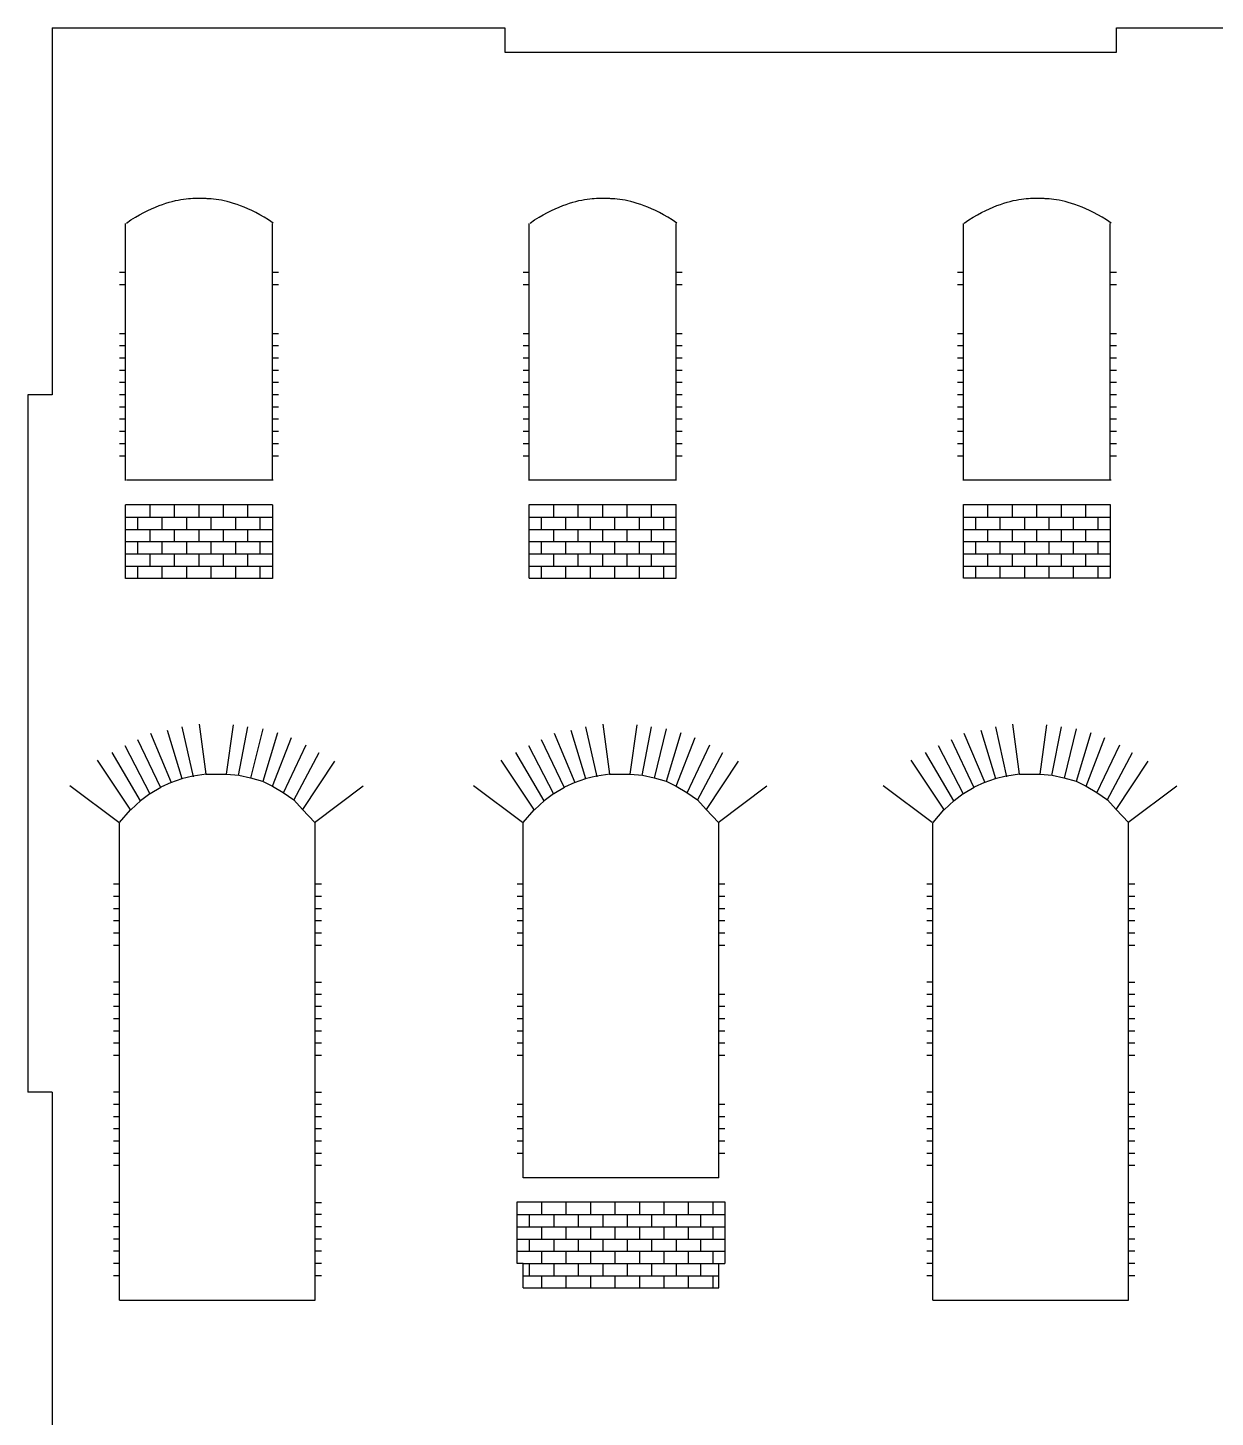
# Model space of a CAD drawing. Extents: x 8 to 500, y 6 to 292.
# Drawn here: x 8 to 105.1, y 176.4 to 290 of the extents above; entities that cross this region are included whole.
import ezdxf

# ---------------------------------------------------------------- set-up
doc = ezdxf.new("R2010")
doc.units = 0
doc.header["$MEASUREMENT"] = 0
doc.layers.add('OHNE_NAMEN', color=5, linetype='CONTINUOUS')

msp = doc.modelspace()

# ---------------------------------------------------------------- linework, layer by layer
at = {"layer": 'OHNE_NAMEN', "color": 5, "linetype": 'CONTINUOUS'}
for p, q in [((9.9999, 290.0002), (46.9999, 290.0002)), ((9.9999, 289.9999), (9.9999, 260)), ((46.9999, 290.0002), (46.9999, 288)), ((97.0001, 288), (97.0001, 290.0002)), ((97.0001, 289.9999), (147, 289.9999)), ((46.9999, 288), (97.0001, 288)), ((9.9999, 260), (8, 260)), ((8, 260), (8, 203)), ((9.9999, 203), (8, 203)), ((9.9999, 203), (9.9999, 173.0001))]:
    msp.add_line(p, q, dxfattribs=at)
at = {"layer": 'OHNE_NAMEN', "color": 1, "linetype": 'CONTINUOUS'}
for p, q in [((22.582, 276.0514), (21.5822, 276.0592)), ((55.5823, 276.0514), (54.5825, 276.0592)), ((91.0819, 276.0514), (90.0822, 276.0592)), ((15.9999, 252.9995), (15.9992, 274)), ((28, 252.9995), (27.9996, 274)), ((49.0001, 252.9995), (48.9994, 274)), ((61.0002, 252.9995), (60.9999, 274)), ((84.5002, 252.9995), (84.4995, 274)), ((96.5002, 252.9995), (96.4995, 274)), ((15.9999, 269.9995), (15.4996, 269.9995)), ((28.4999, 269.9995), (27.9996, 269.9995)), ((49.0001, 269.9995), (48.4999, 269.9995)), ((61.5001, 269.9995), (60.9999, 269.9995)), ((84.5002, 269.9995), (83.9996, 269.9995)), ((97.0001, 269.9995), (96.4995, 269.9995)), ((15.9999, 268.9998), (15.4996, 268.9998)), ((28.4999, 268.9998), (27.9996, 268.9998)), ((49.0001, 268.9998), (48.4999, 268.9998)), ((61.5001, 268.9998), (60.9999, 268.9998)), ((84.5002, 268.9998), (83.9996, 268.9998)), ((97.0001, 268.9998), (96.4995, 268.9998)), ((15.9999, 264.9996), (15.4996, 264.9996)), ((28.4999, 264.9996), (27.9996, 264.9996)), ((49.0001, 264.9996), (48.4999, 264.9996)), ((61.5001, 264.9996), (60.9999, 264.9996)), ((84.5002, 264.9996), (83.9996, 264.9996)), ((97.0001, 264.9996), (96.4995, 264.9996)), ((15.9999, 263.9995), (15.4996, 263.9995)), ((28.4999, 263.9995), (27.9996, 263.9995)), ((49.0001, 263.9995), (48.4999, 263.9995)), ((61.5001, 263.9995), (60.9999, 263.9995)), ((84.5002, 263.9995), (83.9996, 263.9995)), ((97.0001, 263.9995), (96.4995, 263.9995)), ((15.9999, 262.9997), (15.4996, 262.9997)), ((28.4999, 262.9997), (27.9996, 262.9997)), ((49.0001, 262.9997), (48.4999, 262.9997)), ((61.5001, 262.9997), (60.9999, 262.9997)), ((84.5002, 262.9997), (83.9996, 262.9997)), ((97.0001, 262.9997), (96.4995, 262.9997)), ((15.9999, 261.9996), (15.4996, 261.9996)), ((28.4999, 261.9996), (27.9996, 261.9996)), ((49.0001, 261.9996), (48.4999, 261.9996)), ((61.5001, 261.9996), (60.9999, 261.9996)), ((84.5002, 261.9996), (83.9996, 261.9996)), ((97.0001, 261.9996), (96.4995, 261.9996)), ((15.9999, 260.9995), (15.4996, 260.9995)), ((28.4999, 260.9995), (27.9996, 260.9995)), ((49.0001, 260.9995), (48.4999, 260.9995)), ((61.5001, 260.9995), (60.9999, 260.9995)), ((84.5002, 260.9995), (83.9996, 260.9995)), ((97.0001, 260.9995), (96.4995, 260.9995)), ((15.9999, 259.9997), (15.4996, 259.9997)), ((15.9999, 258.9996), (15.4996, 258.9996)), ((28.4999, 259.9997), (28, 259.9997)), ((28.4999, 258.9996), (28, 258.9996)), ((49.0001, 259.9997), (48.4999, 259.9997)), ((49.0001, 258.9996), (48.4999, 258.9996)), ((61.5001, 259.9997), (61.0002, 259.9997)), ((61.5001, 258.9996), (61.0002, 258.9996)), ((84.5002, 259.9997), (83.9996, 259.9997)), ((84.5002, 258.9996), (83.9996, 258.9996)), ((97.0001, 259.9997), (96.5002, 259.9997)), ((97.0001, 258.9996), (96.5002, 258.9996)), ((15.9999, 257.9994), (15.4996, 257.9994)), ((28.4999, 257.9994), (28, 257.9994)), ((49.0001, 257.9994), (48.4999, 257.9994)), ((61.5001, 257.9994), (61.0002, 257.9994)), ((84.5002, 257.9994), (83.9996, 257.9994)), ((97.0001, 257.9994), (96.5002, 257.9994)), ((15.9999, 256.9997), (15.4996, 256.9997)), ((28.4999, 256.9997), (28, 256.9997)), ((49.0001, 256.9997), (48.4999, 256.9997)), ((61.5001, 256.9997), (61.0002, 256.9997)), ((84.5002, 256.9997), (83.9996, 256.9997)), ((97.0001, 256.9997), (96.5002, 256.9997)), ((15.9999, 255.9995), (15.4996, 255.9995)), ((28.4999, 255.9995), (28, 255.9995)), ((49.0001, 255.9995), (48.4999, 255.9995)), ((61.5001, 255.9995), (61.0002, 255.9995)), ((84.5002, 255.9995), (83.9996, 255.9995)), ((97.0001, 255.9995), (96.5002, 255.9995)), ((15.9999, 254.9994), (15.4996, 254.9994)), ((28.4999, 254.9994), (28, 254.9994)), ((49.0001, 254.9994), (48.4999, 254.9994)), ((61.5001, 254.9994), (61.0002, 254.9994)), ((84.5002, 254.9994), (83.9996, 254.9994)), ((97.0001, 254.9994), (96.5002, 254.9994)), ((16.0616, 253.0404), (28.0614, 253.0404)), ((48.9885, 253.0404), (60.9886, 253.0404)), ((84.5615, 253.0404), (96.5616, 253.0404)), ((19.7185, 228.3277), (18.8715, 227.928)), ((20.5881, 228.6099), (19.6709, 228.2924)), ((21.4937, 228.8215), (20.5765, 228.6099)), ((22.5873, 229.0096), (21.5293, 228.8215)), ((22.564, 228.9863), (24.257, 229.0096)), ((24.257, 229.0096), (25.2451, 228.9157)), ((25.2451, 228.9157), (26.2096, 228.704)), ((26.2096, 228.704), (27.1974, 228.4218)), ((27.1974, 228.4218), (28.0201, 228.0218)), ((52.7184, 228.3277), (51.8721, 227.928)), ((53.5884, 228.6099), (52.6711, 228.2924)), ((54.4939, 228.8215), (53.5767, 228.6099)), ((55.5875, 229.0096), (54.5292, 228.8215)), ((55.5639, 228.9863), (57.2572, 229.0096)), ((57.2572, 229.0096), (58.245, 228.9157)), ((58.245, 228.9157), (59.2095, 228.704)), ((59.2095, 228.704), (60.1973, 228.4218)), ((60.1973, 228.4218), (61.0203, 228.0218)), ((86.2185, 228.3277), (85.3715, 227.928)), ((87.0881, 228.6099), (86.1709, 228.2924)), ((87.9937, 228.8215), (87.0765, 228.6099)), ((89.0873, 229.0096), (88.0293, 228.8215)), ((89.064, 228.9863), (90.757, 229.0096)), ((90.757, 229.0096), (91.7452, 228.9157)), ((91.7452, 228.9157), (92.7096, 228.704)), ((92.7096, 228.704), (93.6974, 228.4218)), ((93.6974, 228.4218), (94.5201, 228.0218)), ((17.2251, 226.846), (17.9779, 227.4104)), ((18.0012, 227.4104), (18.8715, 227.928)), ((28.0201, 228.0218), (28.8904, 227.5046)), ((28.8904, 227.5046), (29.7607, 226.8929)), ((50.2253, 226.846), (50.9778, 227.4104)), ((51.0014, 227.4104), (51.8721, 227.928)), ((61.0203, 228.0218), (61.8906, 227.5046)), ((61.8906, 227.5046), (62.7606, 226.8929)), ((83.7251, 226.846), (84.4779, 227.4104)), ((84.5012, 227.4104), (85.3715, 227.928)), ((94.5201, 228.0218), (95.3904, 227.5046)), ((95.3904, 227.5046), (96.2607, 226.8929)), ((15.5081, 225.0352), (16.4024, 226.0935)), ((16.4257, 226.0935), (17.2487, 226.846)), ((29.7607, 226.8929), (30.4659, 226.1168)), ((30.4659, 226.1168), (31.4773, 225.0585)), ((48.5084, 225.0352), (49.4026, 226.0935)), ((49.4256, 226.0935), (50.249, 226.846)), ((62.7606, 226.8929), (63.4661, 226.1168)), ((63.4661, 226.1168), (64.4775, 225.0585)), ((82.0081, 225.0352), (82.9024, 226.0935)), ((82.9257, 226.0935), (83.7487, 226.846)), ((96.2607, 226.8929), (96.9659, 226.1168)), ((96.9659, 226.1168), (97.9773, 225.0585)), ((15.4996, 185.9996), (15.4993, 225.0299)), ((31.4999, 185.9996), (31.4988, 225.0299)), ((48.4999, 195.9998), (48.4992, 225.0299)), ((64.4998, 195.9998), (64.4991, 225.0299)), ((81.9997, 185.9996), (81.9993, 225.0299)), ((97.9999, 185.9996), (97.9988, 225.0299)), ((15.4996, 219.9996), (14.9998, 219.9996)), ((31.9998, 219.9996), (31.4999, 219.9996)), ((48.4999, 219.9996), (47.9996, 219.9996)), ((64.9997, 219.9996), (64.4998, 219.9996)), ((81.9997, 219.9996), (81.4998, 219.9996)), ((98.4998, 219.9996), (97.9999, 219.9996)), ((15.4996, 218.9995), (14.9998, 218.9995)), ((31.9998, 218.9995), (31.4999, 218.9995)), ((48.4999, 218.9995), (47.9996, 218.9995)), ((64.9997, 218.9995), (64.4998, 218.9995)), ((81.9997, 218.9995), (81.4998, 218.9995)), ((98.4998, 218.9995), (97.9999, 218.9995)), ((15.4996, 217.9997), (14.9998, 217.9997)), ((15.4996, 216.9996), (14.9998, 216.9996)), ((31.9998, 217.9997), (31.4999, 217.9997)), ((31.9998, 216.9996), (31.4999, 216.9996)), ((48.4999, 217.9997), (47.9996, 217.9997)), ((48.4999, 216.9996), (47.9996, 216.9996)), ((64.9997, 217.9997), (64.4998, 217.9997)), ((64.9997, 216.9996), (64.4998, 216.9996)), ((81.9997, 217.9997), (81.4998, 217.9997)), ((81.9997, 216.9996), (81.4998, 216.9996)), ((98.4998, 217.9997), (97.9999, 217.9997)), ((98.4998, 216.9996), (97.9999, 216.9996)), ((15.4996, 215.9995), (14.9998, 215.9995)), ((31.9998, 215.9995), (31.4999, 215.9995)), ((48.4999, 215.9995), (47.9996, 215.9995)), ((64.9997, 215.9995), (64.4998, 215.9995)), ((81.9997, 215.9995), (81.4998, 215.9995)), ((98.4998, 215.9995), (97.9999, 215.9995)), ((15.4996, 214.9997), (14.9998, 214.9997)), ((31.9998, 214.9997), (31.4999, 214.9997)), ((48.4999, 214.9997), (47.9996, 214.9997)), ((64.9997, 214.9997), (64.4998, 214.9997)), ((81.9997, 214.9997), (81.4998, 214.9997)), ((98.4998, 214.9997), (97.9999, 214.9997)), ((15.4996, 212), (14.9994, 212)), ((31.4995, 212), (31.9994, 212)), ((81.9997, 212), (81.4994, 212)), ((97.9996, 212), (98.4994, 212)), ((15.4996, 210.9996), (14.9998, 210.9996)), ((31.9998, 210.9996), (31.4999, 210.9996)), ((48.4999, 210.9996), (47.9996, 210.9996)), ((64.9997, 210.9996), (64.4998, 210.9996)), ((81.9997, 210.9996), (81.4998, 210.9996)), ((98.4998, 210.9996), (97.9999, 210.9996)), ((15.4996, 209.9994), (14.9998, 209.9994)), ((15.4996, 208.9997), (14.9998, 208.9997)), ((31.9998, 209.9994), (31.4999, 209.9994)), ((31.9998, 208.9997), (31.4999, 208.9997)), ((48.4999, 209.9994), (47.9996, 209.9994)), ((48.4999, 208.9997), (47.9996, 208.9997)), ((64.9997, 209.9994), (64.4998, 209.9994)), ((64.9997, 208.9997), (64.4998, 208.9997)), ((81.9997, 209.9994), (81.4998, 209.9994)), ((81.9997, 208.9997), (81.4998, 208.9997)), ((98.4998, 209.9994), (97.9999, 209.9994)), ((98.4998, 208.9997), (97.9999, 208.9997)), ((15.4996, 207.9995), (14.9998, 207.9995)), ((31.9998, 207.9995), (31.4999, 207.9995)), ((48.4999, 207.9995), (47.9996, 207.9995)), ((64.9997, 207.9995), (64.4998, 207.9995)), ((81.9997, 207.9995), (81.4998, 207.9995)), ((98.4998, 207.9995), (97.9999, 207.9995)), ((15.4996, 206.9994), (14.9998, 206.9994)), ((31.9998, 206.9994), (31.4999, 206.9994)), ((48.4999, 206.9994), (47.9996, 206.9994)), ((64.9997, 206.9994), (64.4998, 206.9994)), ((81.9997, 206.9994), (81.4998, 206.9994)), ((98.4998, 206.9994), (97.9999, 206.9994)), ((15.4996, 205.9996), (14.9998, 205.9996)), ((31.9998, 205.9996), (31.4999, 205.9996)), ((48.4999, 205.9996), (47.9996, 205.9996)), ((64.9997, 205.9996), (64.4998, 205.9996)), ((81.9997, 205.9996), (81.4998, 205.9996)), ((98.4998, 205.9996), (97.9999, 205.9996)), ((15.4996, 203), (14.9994, 203)), ((31.4995, 203), (31.9994, 203)), ((81.9997, 203), (81.4994, 203)), ((97.9996, 203), (98.4994, 203)), ((15.4996, 201.9995), (14.9998, 201.9995)), ((31.9998, 201.9995), (31.4999, 201.9995)), ((48.4999, 201.9995), (47.9996, 201.9995)), ((64.9997, 201.9995), (64.4998, 201.9995)), ((81.9997, 201.9995), (81.4998, 201.9995)), ((98.4998, 201.9995), (97.9999, 201.9995)), ((15.4996, 200.9997), (14.9998, 200.9997)), ((15.4996, 199.9996), (14.9998, 199.9996)), ((31.9998, 200.9997), (31.4999, 200.9997)), ((31.9998, 199.9996), (31.4999, 199.9996)), ((48.4999, 200.9997), (47.9996, 200.9997)), ((48.4999, 199.9996), (47.9996, 199.9996)), ((64.9997, 200.9997), (64.4998, 200.9997)), ((64.9997, 199.9996), (64.4998, 199.9996)), ((81.9997, 200.9997), (81.4998, 200.9997)), ((81.9997, 199.9996), (81.4998, 199.9996)), ((98.4998, 200.9997), (97.9999, 200.9997)), ((98.4998, 199.9996), (97.9999, 199.9996)), ((15.4996, 198.9995), (14.9998, 198.9995)), ((31.9998, 198.9995), (31.4999, 198.9995)), ((48.4999, 198.9995), (47.9996, 198.9995)), ((64.9997, 198.9995), (64.4998, 198.9995)), ((81.9997, 198.9995), (81.4998, 198.9995)), ((98.4998, 198.9995), (97.9999, 198.9995)), ((15.4996, 197.9997), (14.9998, 197.9997)), ((31.9998, 197.9997), (31.4999, 197.9997)), ((48.4999, 197.9997), (47.9996, 197.9997)), ((64.9997, 197.9997), (64.4998, 197.9997)), ((81.9997, 197.9997), (81.4998, 197.9997)), ((98.4998, 197.9997), (97.9999, 197.9997)), ((15.4996, 196.9996), (14.9998, 196.9996)), ((31.9998, 196.9996), (31.4999, 196.9996)), ((81.9997, 196.9996), (81.4998, 196.9996)), ((98.4998, 196.9996), (97.9999, 196.9996)), ((48.4988, 196.0294), (64.4987, 196.0294)), ((15.4996, 193.9999), (14.9994, 193.9999)), ((31.4995, 193.9999), (31.9994, 193.9999)), ((81.9997, 193.9999), (81.4994, 193.9999)), ((97.9996, 193.9999), (98.4994, 193.9999)), ((15.4996, 192.9998), (14.9998, 192.9998)), ((15.4996, 191.9996), (14.9998, 191.9996)), ((31.9998, 192.9998), (31.4999, 192.9998)), ((31.9998, 191.9996), (31.4999, 191.9996)), ((81.9997, 192.9998), (81.4998, 192.9998)), ((81.9997, 191.9996), (81.4998, 191.9996)), ((98.4998, 192.9998), (97.9999, 192.9998)), ((98.4998, 191.9996), (97.9999, 191.9996)), ((15.4996, 190.9995), (14.9998, 190.9995)), ((31.9998, 190.9995), (31.4999, 190.9995)), ((81.9997, 190.9995), (81.4998, 190.9995)), ((98.4998, 190.9995), (97.9999, 190.9995)), ((15.4996, 189.9997), (14.9998, 189.9997)), ((31.9998, 189.9997), (31.4999, 189.9997)), ((81.9997, 189.9997), (81.4998, 189.9997)), ((98.4998, 189.9997), (97.9999, 189.9997)), ((15.4996, 188.9996), (14.9998, 188.9996)), ((31.9998, 188.9996), (31.4999, 188.9996)), ((81.9997, 188.9996), (81.4998, 188.9996)), ((98.4998, 188.9996), (97.9999, 188.9996)), ((15.4996, 187.9995), (14.9998, 187.9995)), ((31.9998, 187.9995), (31.4999, 187.9995)), ((81.9997, 187.9995), (81.4998, 187.9995)), ((98.4998, 187.9995), (97.9999, 187.9995)), ((15.5, 185.9996), (31.4999, 185.9996)), ((82, 185.9996), (97.9999, 185.9996))]:
    msp.add_line(p, q, dxfattribs=at)
at = {"layer": 'OHNE_NAMEN', "color": 7, "linetype": 'CONTINUOUS'}
for p, q in [((28, 250.9996), (15.9999, 250.9996)), ((15.9999, 244.9996), (15.9999, 250.9996)), ((17.9998, 249.9995), (17.9998, 250.9996)), ((20, 249.9995), (20, 250.9996)), ((21.9999, 249.9995), (21.9999, 250.9996)), ((23.9998, 249.9995), (23.9998, 250.9996)), ((26.0001, 249.9995), (26.0001, 250.9996)), ((28, 250.9996), (28, 244.9996)), ((48.9994, 245.0296), (48.9994, 251.0296)), ((48.9994, 251.0296), (60.9995, 251.0296)), ((51, 249.9995), (51, 250.9996)), ((52.9999, 249.9995), (52.9999, 250.9996)), ((54.9998, 249.9995), (54.9998, 250.9996)), ((57.0001, 249.9995), (57.0001, 250.9996)), ((59, 249.9995), (59, 250.9996)), ((60.9995, 245.0296), (60.9995, 251.0296)), ((84.4995, 251.0296), (96.4995, 251.0296)), ((84.4995, 245.0296), (84.4995, 251.0296)), ((86.5001, 249.9995), (86.5001, 250.9996)), ((88.4999, 249.9995), (88.4999, 250.9996)), ((90.4998, 249.9995), (90.4998, 250.9996)), ((92.4997, 249.9995), (92.4997, 250.9996)), ((94.5, 249.9995), (94.5, 250.9996)), ((96.4995, 251.0296), (96.4995, 245.0296)), ((15.9999, 249.9995), (28, 249.9995)), ((17, 248.9997), (17, 249.9995)), ((18.9999, 248.9997), (18.9999, 249.9995)), ((20.9998, 248.9997), (20.9998, 249.9995)), ((23.0001, 248.9997), (23.0001, 249.9995)), ((24.9999, 248.9997), (24.9999, 249.9995)), ((26.9998, 248.9997), (26.9998, 249.9995)), ((48.9998, 249.9995), (60.9999, 249.9995)), ((49.9999, 248.9997), (49.9999, 249.9995)), ((51.9998, 248.9997), (51.9998, 249.9995)), ((54, 248.9997), (54, 249.9995)), ((55.9999, 248.9997), (55.9999, 249.9995)), ((57.9998, 248.9997), (57.9998, 249.9995)), ((60.0001, 248.9997), (60.0001, 249.9995)), ((84.4998, 249.9995), (96.4999, 249.9995)), ((85.4999, 248.9997), (85.4999, 249.9995)), ((87.4998, 248.9997), (87.4998, 249.9995)), ((89.5001, 248.9997), (89.5001, 249.9995)), ((91.5, 248.9997), (91.5, 249.9995)), ((93.4999, 248.9997), (93.4999, 249.9995)), ((95.4998, 248.9997), (95.4998, 249.9995)), ((15.9999, 248.9997), (28, 248.9997)), ((17.9998, 247.9996), (17.9998, 248.9997)), ((20, 247.9996), (20, 248.9997)), ((21.9999, 247.9996), (21.9999, 248.9997)), ((23.9998, 247.9996), (23.9998, 248.9997)), ((26.0001, 247.9996), (26.0001, 248.9997)), ((48.9998, 248.9997), (60.9999, 248.9997)), ((51, 247.9996), (51, 248.9997)), ((52.9999, 247.9996), (52.9999, 248.9997)), ((54.9998, 247.9996), (54.9998, 248.9997)), ((57.0001, 247.9996), (57.0001, 248.9997)), ((59, 247.9996), (59, 248.9997)), ((84.4998, 248.9997), (96.4999, 248.9997)), ((86.5001, 247.9996), (86.5001, 248.9997)), ((88.4999, 247.9996), (88.4999, 248.9997)), ((90.4998, 247.9996), (90.4998, 248.9997)), ((92.4997, 247.9996), (92.4997, 248.9997)), ((94.5, 247.9996), (94.5, 248.9997)), ((15.9999, 247.9996), (28, 247.9996)), ((17, 246.9995), (17, 247.9996)), ((18.9999, 246.9995), (18.9999, 247.9996)), ((20.9998, 246.9995), (20.9998, 247.9996)), ((23.0001, 246.9995), (23.0001, 247.9996)), ((24.9999, 246.9995), (24.9999, 247.9996)), ((26.9998, 246.9995), (26.9998, 247.9996)), ((48.9998, 247.9996), (60.9999, 247.9996)), ((49.9999, 246.9995), (49.9999, 247.9996)), ((51.9998, 246.9995), (51.9998, 247.9996)), ((54, 246.9995), (54, 247.9996)), ((55.9999, 246.9995), (55.9999, 247.9996)), ((57.9998, 246.9995), (57.9998, 247.9996)), ((59.9997, 246.9995), (59.9997, 247.9996)), ((84.4998, 247.9996), (96.4999, 247.9996)), ((85.4999, 246.9995), (85.4999, 247.9996)), ((87.4998, 246.9995), (87.4998, 247.9996)), ((89.4997, 246.9995), (89.4997, 247.9996)), ((91.5, 246.9995), (91.5, 247.9996)), ((93.4999, 246.9995), (93.4999, 247.9996)), ((95.4998, 246.9995), (95.4998, 247.9996)), ((15.9999, 246.9995), (28, 246.9995)), ((17.9998, 245.9997), (17.9998, 246.9995)), ((20, 245.9997), (20, 246.9995)), ((21.9999, 245.9997), (21.9999, 246.9995)), ((23.9998, 245.9997), (23.9998, 246.9995)), ((25.9997, 245.9997), (25.9997, 246.9995)), ((48.9998, 246.9995), (60.9999, 246.9995)), ((51, 245.9997), (51, 246.9995)), ((52.9999, 245.9997), (52.9999, 246.9995)), ((54.9998, 245.9997), (54.9998, 246.9995)), ((56.9997, 245.9997), (56.9997, 246.9995)), ((59, 245.9997), (59, 246.9995)), ((84.4998, 246.9995), (96.4999, 246.9995)), ((86.4997, 245.9997), (86.4997, 246.9995)), ((88.4999, 245.9997), (88.4999, 246.9995)), ((90.4998, 245.9997), (90.4998, 246.9995)), ((92.4997, 245.9997), (92.4997, 246.9995)), ((94.5, 245.9997), (94.5, 246.9995)), ((15.9999, 245.9997), (28, 245.9997)), ((17, 244.9996), (17, 245.9997)), ((18.9999, 244.9996), (18.9999, 245.9997)), ((20.9998, 244.9996), (20.9998, 245.9997)), ((23.0001, 244.9996), (23.0001, 245.9997)), ((24.9999, 244.9996), (24.9999, 245.9997)), ((26.9998, 244.9996), (26.9998, 245.9997)), ((48.9998, 245.9997), (60.9999, 245.9997)), ((49.9999, 244.9996), (49.9999, 245.9997)), ((51.9998, 244.9996), (51.9998, 245.9997)), ((54, 244.9996), (54, 245.9997)), ((55.9999, 244.9996), (55.9999, 245.9997)), ((57.9998, 244.9996), (57.9998, 245.9997)), ((59.9997, 244.9996), (59.9997, 245.9997)), ((84.4998, 245.9997), (96.4999, 245.9997)), ((85.4999, 244.9996), (85.4999, 245.9997)), ((87.4998, 244.9996), (87.4998, 245.9997)), ((89.4997, 244.9996), (89.4997, 245.9997)), ((91.5, 244.9996), (91.5, 245.9997)), ((93.4999, 244.9996), (93.4999, 245.9997)), ((95.4998, 244.9996), (95.4998, 245.9997)), ((28, 244.9996), (15.9999, 244.9996)), ((48.9994, 245.0296), (60.9995, 245.0296)), ((96.4995, 245.0296), (84.4995, 245.0296)), ((20.6061, 232.8732), (21.5233, 228.781)), ((22.5813, 228.9926), (22.0285, 233.0863)), ((24.257, 228.9926), (24.8246, 233.0309)), ((25.2275, 228.8868), (26.0036, 232.8732)), ((53.606, 232.8732), (54.5232, 228.781)), ((55.5815, 228.9926), (55.0287, 233.0863)), ((57.2572, 228.9926), (57.8245, 233.0309)), ((58.2274, 228.8868), (59.0035, 232.8732)), ((87.1061, 232.8732), (88.0233, 228.781)), ((89.0813, 228.9926), (88.5285, 233.0863)), ((90.757, 228.9926), (91.3246, 233.0309)), ((91.7275, 228.8868), (92.5036, 232.8732)), ((18.8422, 227.9343), (17.0074, 231.8149)), ((19.7591, 228.2871), (18.0661, 232.3088)), ((19.4063, 232.591), (20.6061, 228.6399)), ((27.2027, 232.6968), (26.2149, 228.6751)), ((28.4025, 232.3793), (27.2027, 228.3929)), ((28.0141, 228.0049), (29.5663, 231.9912)), ((51.8421, 227.9343), (50.0077, 231.8149)), ((52.7593, 228.2871), (51.066, 232.3088)), ((52.4065, 232.591), (53.606, 228.6399)), ((60.2029, 232.6968), (59.2152, 228.6751)), ((61.4024, 232.3793), (60.2029, 228.3929)), ((61.0143, 228.0049), (62.5665, 231.9912)), ((85.3422, 227.9343), (83.5074, 231.8149)), ((86.2591, 228.2871), (84.5661, 232.3088)), ((85.9063, 232.591), (87.1061, 228.6399)), ((93.7027, 232.6968), (92.7149, 228.6751)), ((94.9025, 232.3793), (93.7027, 228.3929)), ((94.5141, 228.0049), (96.0663, 231.9912)), ((17.2194, 226.8054), (14.8911, 230.7565)), ((17.9952, 227.3699), (15.9491, 231.321)), ((28.8964, 227.4757), (30.7661, 231.3915)), ((29.7427, 226.876), (31.8241, 230.7565)), ((50.2193, 226.8054), (47.891, 230.7565)), ((50.9954, 227.3699), (48.9493, 231.321)), ((61.8963, 227.4757), (63.766, 231.3915)), ((62.7429, 226.876), (64.8243, 230.7565)), ((83.7195, 226.8054), (81.3911, 230.7565)), ((84.4952, 227.3699), (82.4491, 231.321)), ((95.3964, 227.4757), (97.2661, 231.3915)), ((96.2427, 226.876), (98.3241, 230.7565)), ((16.4313, 226.0565), (13.7132, 230.1335)), ((30.4839, 226.0999), (33.0941, 230.0503)), ((49.4316, 226.0565), (46.7134, 230.1335)), ((63.4838, 226.0999), (66.094, 230.0503)), ((82.9313, 226.0565), (80.2132, 230.1335)), ((96.9839, 226.0999), (99.5941, 230.0503)), ((15.4312, 225.0567), (11.4314, 228.0564)), ((31.4318, 225.0567), (35.4316, 228.0564)), ((48.4314, 225.0567), (44.4317, 228.0564)), ((64.4317, 225.0567), (68.4315, 228.0564)), ((81.9312, 225.0567), (77.9314, 228.0564)), ((97.9318, 225.0567), (101.9316, 228.0564)), ((47.9986, 194.0295), (64.9986, 194.0295)), ((47.9996, 188.9996), (47.9989, 194.0295)), ((49.9999, 193.9996), (49.9999, 192.9998)), ((51.9998, 193.9996), (51.9998, 192.9998)), ((54, 193.9996), (54, 192.9998)), ((55.9999, 193.9996), (55.9999, 192.9998)), ((57.9998, 193.9996), (57.9998, 192.9998)), ((59.9997, 193.9996), (59.9997, 192.9998)), ((62, 193.9996), (62, 192.9998)), ((63.9999, 193.9996), (63.9999, 192.9998)), ((64.9986, 194.0295), (64.9993, 188.9996)), ((48, 192.9998), (65, 192.9998)), ((48, 191.9996), (65, 191.9996)), ((48.9998, 192.9998), (48.9998, 191.9996)), ((49.9999, 191.9996), (49.9999, 190.9995)), ((50.9997, 192.9998), (50.9997, 191.9996)), ((51.9998, 191.9996), (51.9998, 190.9995)), ((52.9999, 192.9998), (52.9999, 191.9996)), ((53.9997, 191.9996), (53.9997, 190.9995)), ((54.9998, 192.9998), (54.9998, 191.9996)), ((55.9999, 191.9996), (55.9999, 190.9995)), ((56.9997, 192.9998), (56.9997, 191.9996)), ((57.9998, 191.9996), (57.9998, 190.9995)), ((59, 192.9998), (59, 191.9996)), ((59.9997, 191.9996), (59.9997, 190.9995)), ((60.9999, 192.9998), (60.9999, 191.9996)), ((62, 191.9996), (62, 190.9995)), ((62.9998, 192.9998), (62.9998, 191.9996)), ((63.9999, 191.9996), (63.9999, 190.9995)), ((48, 190.9995), (65, 190.9995)), ((48.9998, 190.9995), (48.9998, 189.9997)), ((50.9997, 190.9995), (50.9997, 189.9997)), ((52.9999, 190.9995), (52.9999, 189.9997)), ((54.9998, 190.9995), (54.9998, 189.9997)), ((56.9997, 190.9995), (56.9997, 189.9997)), ((58.9996, 190.9995), (58.9996, 189.9997)), ((60.9999, 190.9995), (60.9999, 189.9997)), ((62.9998, 190.9995), (62.9998, 189.9997)), ((48, 189.9997), (65, 189.9997)), ((49.9999, 189.9997), (49.9999, 188.9996)), ((51.9998, 189.9997), (51.9998, 188.9996)), ((53.9997, 189.9997), (53.9997, 188.9996)), ((55.9996, 189.9997), (55.9996, 188.9996)), ((57.9998, 189.9997), (57.9998, 188.9996)), ((59.9997, 189.9997), (59.9997, 188.9996)), ((61.9996, 189.9997), (61.9996, 188.9996)), ((63.9999, 189.9997), (63.9999, 188.9996)), ((48.4999, 188.9996), (47.9996, 188.9996)), ((48.4999, 186.9997), (48.4999, 188.9996)), ((48.4999, 188.9996), (64.4998, 188.9996)), ((48.9998, 188.9996), (48.9998, 187.9995)), ((50.9997, 188.9996), (50.9997, 187.9995)), ((52.9996, 188.9996), (52.9996, 187.9995)), ((54.9998, 188.9996), (54.9998, 187.9995)), ((56.9997, 188.9996), (56.9997, 187.9995)), ((58.9996, 188.9996), (58.9996, 187.9995)), ((60.9999, 188.9996), (60.9999, 187.9995)), ((62.9998, 188.9996), (62.9998, 187.9995)), ((64.4998, 186.9997), (64.4998, 188.9996)), ((64.4998, 188.9996), (64.9997, 188.9996)), ((48.4999, 187.9995), (64.4998, 187.9995)), ((49.9995, 187.9995), (49.9995, 186.9997)), ((51.9998, 187.9995), (51.9998, 186.9997)), ((53.9997, 187.9995), (53.9997, 186.9997)), ((55.9996, 187.9995), (55.9996, 186.9997)), ((57.9998, 187.9995), (57.9998, 186.9997)), ((59.9997, 187.9995), (59.9997, 186.9997)), ((61.9996, 187.9995), (61.9996, 186.9997)), ((63.9999, 187.9995), (63.9999, 186.9997)), ((48.4999, 186.9997), (64.4998, 186.9997))]:
    msp.add_line(p, q, dxfattribs=at)
for points in [[(20.2978, 275.9216), (20.5169, 275.9587)], [(20.5169, 275.9587), (20.7356, 275.996)], [(20.7356, 275.996), (20.9391, 276.0211)], [(20.9391, 276.0211), (21.1268, 276.0384)], [(21.1268, 276.0384), (21.3145, 276.0557)], [(21.3145, 276.0557), (21.4863, 276.0648)], [(21.4863, 276.0648), (21.6426, 276.0698)], [(21.6426, 276.0698), (21.7992, 276.0747)], [(21.7992, 276.0747), (21.9396, 276.0751)], [(21.9396, 276.0751), (22.0645, 276.0751)], [(22.1862, 276.0409), (22.0613, 276.0409)], [(22.3266, 276.0409), (22.1862, 276.0409)], [(22.4829, 276.0369), (22.3266, 276.0409)], [(22.6392, 276.0331), (22.4829, 276.0369)], [(22.8113, 276.0253), (22.6392, 276.0331)], [(22.9986, 276.0098), (22.8113, 276.0253)], [(23.1863, 275.9939), (22.9986, 276.0098)], [(23.3892, 275.9706), (23.1863, 275.9939)], [(23.6079, 275.9354), (23.3892, 275.9706)], [(53.298, 275.9216), (53.5171, 275.9587)], [(53.5171, 275.9587), (53.7358, 275.996)], [(53.7358, 275.996), (53.9394, 276.0211)], [(53.9394, 276.0211), (54.127, 276.0384)], [(54.127, 276.0384), (54.3147, 276.0557)], [(54.3147, 276.0557), (54.4865, 276.0648)], [(54.4865, 276.0648), (54.6428, 276.0698)], [(54.6428, 276.0698), (54.7994, 276.0747)], [(54.7994, 276.0747), (54.9398, 276.0751)], [(54.9398, 276.0751), (55.0647, 276.0751)], [(55.1864, 276.0409), (55.0616, 276.0409)], [(55.3268, 276.0409), (55.1864, 276.0409)], [(55.4831, 276.0369), (55.3268, 276.0409)], [(55.6394, 276.0331), (55.4831, 276.0369)], [(55.8116, 276.0253), (55.6394, 276.0331)], [(55.9989, 276.0098), (55.8116, 276.0253)], [(56.1866, 275.9939), (55.9989, 276.0098)], [(56.3894, 275.9706), (56.1866, 275.9939)], [(56.6081, 275.9354), (56.3894, 275.9706)], [(88.798, 275.9216), (89.0168, 275.9587)], [(89.0168, 275.9587), (89.2355, 275.996)], [(89.2355, 275.996), (89.439, 276.0211)], [(89.439, 276.0211), (89.6267, 276.0384)], [(89.6267, 276.0384), (89.8148, 276.0557)], [(89.8148, 276.0557), (89.9866, 276.0648)], [(89.9866, 276.0648), (90.1428, 276.0698)], [(90.1428, 276.0698), (90.2991, 276.0747)], [(90.2991, 276.0747), (90.4395, 276.0751)], [(90.4395, 276.0751), (90.5648, 276.0751)], [(90.6861, 276.0409), (90.5616, 276.0409)], [(90.8265, 276.0409), (90.6861, 276.0409)], [(90.9828, 276.0369), (90.8265, 276.0409)], [(91.1394, 276.0331), (90.9828, 276.0369)], [(91.3116, 276.0253), (91.1394, 276.0331)], [(91.4989, 276.0098), (91.3116, 276.0253)], [(91.6862, 275.9939), (91.4989, 276.0098)], [(91.8894, 275.9706), (91.6862, 275.9939)], [(92.1082, 275.9354), (91.8894, 275.9706)], [(17.1394, 274.7024), (17.4833, 274.895)], [(17.4833, 274.895), (17.8114, 275.0605)], [(17.8114, 275.0605), (18.1243, 275.2026)], [(18.1243, 275.2026), (18.4369, 275.3448)], [(18.4369, 275.3448), (18.7339, 275.4637)], [(18.7339, 275.4637), (19.0154, 275.5635)], [(19.0154, 275.5635), (19.2966, 275.663)], [(19.2966, 275.663), (19.5629, 275.7435)], [(19.5629, 275.7435), (19.8127, 275.808)], [(19.8127, 275.808), (20.0632, 275.8726)], [(20.0632, 275.8726), (20.2978, 275.9216)], [(23.8266, 275.9004), (23.6079, 275.9354)], [(24.0612, 275.8535), (23.8266, 275.9004)], [(24.311, 275.7911), (24.0612, 275.8535)], [(24.5611, 275.7283), (24.311, 275.7911)], [(24.8267, 275.6503), (24.5611, 275.7283)], [(25.1079, 275.5526), (24.8267, 275.6503)], [(25.3894, 275.4549), (25.1079, 275.5526)], [(25.6861, 275.3378), (25.3894, 275.4549)], [(25.9987, 275.197), (25.6861, 275.3378)], [(26.3112, 275.0566), (25.9987, 275.197)], [(26.6393, 274.8926), (26.3112, 275.0566)], [(26.9829, 274.701), (26.6393, 274.8926)], [(50.1396, 274.7024), (50.4836, 274.895)], [(50.4836, 274.895), (50.8116, 275.0605)], [(50.8116, 275.0605), (51.1246, 275.2026)], [(51.1246, 275.2026), (51.4371, 275.3448)], [(51.4371, 275.3448), (51.7342, 275.4637)], [(51.7342, 275.4637), (52.0157, 275.5635)], [(52.0157, 275.5635), (52.2968, 275.663)], [(52.2968, 275.663), (52.5632, 275.7435)], [(52.5632, 275.7435), (52.8129, 275.808)], [(52.8129, 275.808), (53.0634, 275.8726)], [(53.0634, 275.8726), (53.298, 275.9216)], [(56.8269, 275.9004), (56.6081, 275.9354)], [(57.0614, 275.8535), (56.8269, 275.9004)], [(57.3112, 275.7911), (57.0614, 275.8535)], [(57.5613, 275.7283), (57.3112, 275.7911)], [(57.827, 275.6503), (57.5613, 275.7283)], [(58.1081, 275.5526), (57.827, 275.6503)], [(58.3897, 275.4549), (58.1081, 275.5526)], [(58.6863, 275.3378), (58.3897, 275.4549)], [(58.9989, 275.197), (58.6863, 275.3378)], [(59.3115, 275.0566), (58.9989, 275.197)], [(59.6396, 274.8926), (59.3115, 275.0566)], [(59.9832, 274.701), (59.6396, 274.8926)], [(85.6396, 274.7024), (85.9832, 274.895)], [(85.9832, 274.895), (86.3113, 275.0605)], [(86.3113, 275.0605), (86.6242, 275.2026)], [(86.6242, 275.2026), (86.9368, 275.3448)], [(86.9368, 275.3448), (87.2342, 275.4637)], [(87.2342, 275.4637), (87.5153, 275.5635)], [(87.5153, 275.5635), (87.7965, 275.663)], [(87.7965, 275.663), (88.0629, 275.7435)], [(88.0629, 275.7435), (88.313, 275.808)], [(88.313, 275.808), (88.5634, 275.8726)], [(88.5634, 275.8726), (88.798, 275.9216)], [(92.3265, 275.9004), (92.1082, 275.9354)], [(92.5611, 275.8535), (92.3265, 275.9004)], [(92.8109, 275.7911), (92.5611, 275.8535)], [(93.0614, 275.7283), (92.8109, 275.7911)], [(93.327, 275.6503), (93.0614, 275.7283)], [(93.6082, 275.5526), (93.327, 275.6503)], [(93.8893, 275.4549), (93.6082, 275.5526)], [(94.186, 275.3378), (93.8893, 275.4549)], [(94.4986, 275.197), (94.186, 275.3378)], [(94.8115, 275.0566), (94.4986, 275.197)], [(95.1396, 274.8926), (94.8115, 275.0566)], [(95.4832, 274.701), (95.1396, 274.8926)], [(16.0613, 274.041), (16.4363, 274.2911)], [(16.4363, 274.2911), (16.7957, 274.5101)], [(16.7957, 274.5101), (17.1394, 274.7024)], [(27.3269, 274.5098), (26.9829, 274.701)], [(27.686, 274.2911), (27.3269, 274.5098)], [(28.061, 274.041), (27.686, 274.2911)], [(49.0615, 274.041), (49.4365, 274.2911)], [(49.4365, 274.2911), (49.796, 274.5101)], [(49.796, 274.5101), (50.1396, 274.7024)], [(60.3271, 274.5098), (59.9832, 274.701)], [(60.6862, 274.2911), (60.3271, 274.5098)], [(61.0612, 274.041), (60.6862, 274.2911)], [(84.5612, 274.041), (84.9365, 274.2911)], [(84.9365, 274.2911), (85.296, 274.5101)], [(85.296, 274.5101), (85.6396, 274.7024)], [(95.8268, 274.5098), (95.4832, 274.701)], [(96.1859, 274.2911), (95.8268, 274.5098)], [(96.5609, 274.041), (96.1859, 274.2911)]]:
    msp.add_lwpolyline(points, dxfattribs=at)

doc.saveas('drawing.dxf')
